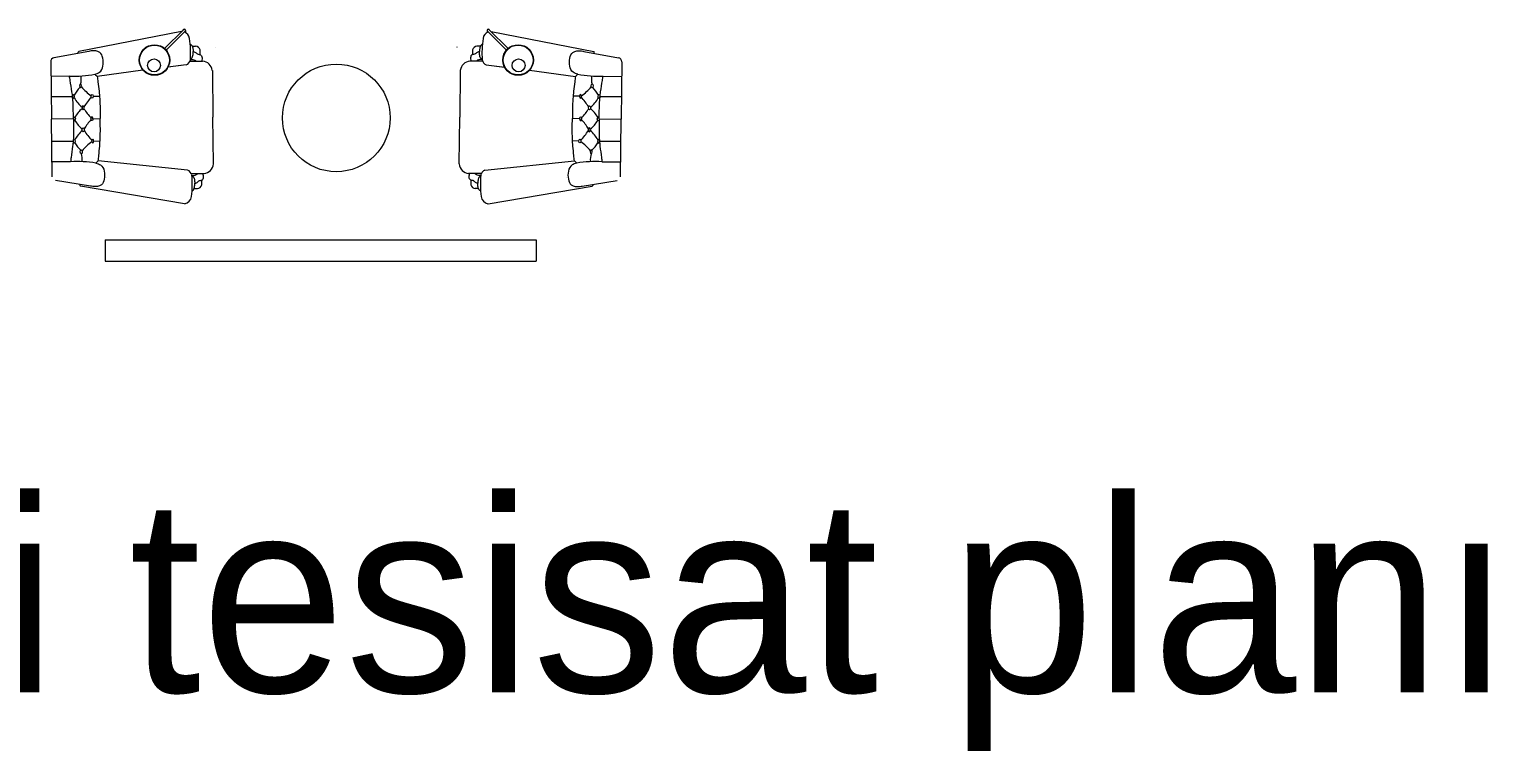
# Model space of a CAD drawing. Header units: centimetres. Extents: x -72470 to -43129, y -18750 to -16337.
# Drawn here: x -46089 to -45412, y -18750 to -18415 of the extents above; entities that cross this region are included whole.
import ezdxf

# ---------------------------------------------------------------- set-up
doc = ezdxf.new("R2010")
doc.units = ezdxf.units.CM
doc.header["$MEASUREMENT"] = 0
doc.linetypes.add('DUZ', pattern=[0])
doc.layers.get('0').update_dxf_attribs({"linetype": 'DUZ', "lineweight": 0})
doc.layers.add('TEFRIS', color=30, linetype='Continuous', lineweight=9)
doc.styles.add('TAKSİM', font='GOTHIC.TTF', dxfattribs={"height": 20})

msp = doc.modelspace()

# ---------------------------------------------------------------- linework, layer by layer
at = {"layer": 'TEFRIS', "color": 0, "linetype": 'Continuous'}
for p, q in [((-46017.97, -18416.4), (-46065.66, -18425.67)), ((-46025.86, -18424.29), (-46017.07, -18415.5)), ((-46025.11, -18425.04), (-46016.31, -18416.26)), ((-46016.08, -18415.86), (-46016.07, -18416.83)), ((-45876.14, -18415.86), (-45876.15, -18416.83)), ((-45867.12, -18425.04), (-45875.91, -18416.26)), ((-45866.36, -18424.29), (-45875.15, -18415.5)), ((-45874.26, -18416.4), (-45826.56, -18425.67)), ((-46012.93, -18423.22), (-46011.4, -18423.21)), ((-46012.93, -18423.22), (-46011.4, -18423.21)), ((-46002.13, -18423.64), (-46002.15, -18423.62)), ((-46002.15, -18423.62), (-46002.13, -18423.64)), ((-45890.09, -18423.64), (-45890.07, -18423.62)), ((-45890.07, -18423.62), (-45890.09, -18423.64)), ((-45879.3, -18423.22), (-45880.82, -18423.21)), ((-45879.3, -18423.22), (-45880.82, -18423.21)), ((-46078.68, -18430.38), (-46078.39, -18457.08)), ((-46061.03, -18425.57), (-46077.16, -18428.6)), ((-46065.87, -18426.28), (-46065.88, -18425.93)), ((-46014.05, -18430.2), (-46008.16, -18430.13)), ((-46014.05, -18430.2), (-46008.16, -18430.13)), ((-45878.17, -18430.2), (-45884.07, -18430.13)), ((-45878.17, -18430.2), (-45884.07, -18430.13)), ((-45831.2, -18425.57), (-45815.06, -18428.6)), ((-45826.35, -18426.28), (-45826.34, -18425.93)), ((-45813.54, -18430.38), (-45813.84, -18457.08)), ((-46069.98, -18437.09), (-46078.63, -18437.2)), ((-46035.86, -18434.26), (-46057.15, -18437.26)), ((-46015.74, -18431.88), (-46024.29, -18432.89)), ((-46015.74, -18431.88), (-46024.2, -18432.88)), ((-46003.66, -18434.44), (-46003.39, -18456.16)), ((-46003.66, -18434.44), (-46003.39, -18456.16)), ((-45888.57, -18434.44), (-45888.83, -18456.16)), ((-45888.57, -18434.44), (-45888.83, -18456.16)), ((-45876.49, -18431.88), (-45867.93, -18432.89)), ((-45876.49, -18431.88), (-45868.02, -18432.88)), ((-45856.36, -18434.26), (-45835.08, -18437.26)), ((-45822.24, -18437.09), (-45813.59, -18437.2)), ((-46078.51, -18446.69), (-46068.53, -18446.57)), ((-46068.54, -18446.57), (-46078.51, -18446.69)), ((-46058.95, -18446.45), (-46056.03, -18446.41)), ((-45833.27, -18446.45), (-45836.2, -18446.41)), ((-45813.71, -18446.69), (-45823.69, -18446.57)), ((-45823.68, -18446.57), (-45813.71, -18446.69)), ((-46068.17, -18456.95), (-46078.39, -18457.08)), ((-46068.17, -18456.95), (-46078.39, -18457.08)), ((-46068.17, -18456.95), (-46078.39, -18457.08)), ((-46068.17, -18456.95), (-46078.39, -18457.08)), ((-46068.17, -18456.95), (-46078.39, -18457.08)), ((-46068.17, -18456.95), (-46078.39, -18457.08)), ((-46068.17, -18456.95), (-46078.39, -18457.08)), ((-46068.17, -18456.95), (-46078.39, -18457.08)), ((-46068.17, -18456.95), (-46078.39, -18457.08)), ((-46068.17, -18456.95), (-46078.39, -18457.08)), ((-46068.17, -18456.95), (-46078.39, -18457.08)), ((-46068.17, -18456.95), (-46078.39, -18457.08)), ((-46068.17, -18456.95), (-46078.39, -18457.08)), ((-46068.17, -18456.95), (-46078.39, -18457.08)), ((-46068.17, -18456.95), (-46078.39, -18457.08)), ((-46068.17, -18456.95), (-46078.39, -18457.08)), ((-46078.02, -18483.77), (-46078.39, -18457.08)), ((-46059.06, -18456.84), (-46055.71, -18456.8)), ((-46059.06, -18456.84), (-46055.71, -18456.8)), ((-46059.06, -18456.84), (-46055.71, -18456.8)), ((-46059.06, -18456.84), (-46055.71, -18456.8)), ((-46003.12, -18477.87), (-46003.39, -18456.16)), ((-46003.12, -18477.87), (-46003.39, -18456.16)), ((-45889.1, -18477.87), (-45888.83, -18456.16)), ((-45889.1, -18477.87), (-45888.83, -18456.16)), ((-45833.16, -18456.84), (-45836.51, -18456.8)), ((-45833.16, -18456.84), (-45836.51, -18456.8)), ((-45833.16, -18456.84), (-45836.51, -18456.8)), ((-45833.16, -18456.84), (-45836.51, -18456.8)), ((-45824.05, -18456.95), (-45813.84, -18457.08)), ((-45824.05, -18456.95), (-45813.84, -18457.08)), ((-45824.05, -18456.95), (-45813.84, -18457.08)), ((-45824.05, -18456.95), (-45813.84, -18457.08)), ((-45824.05, -18456.95), (-45813.84, -18457.08)), ((-45824.05, -18456.95), (-45813.84, -18457.08)), ((-45824.05, -18456.95), (-45813.84, -18457.08)), ((-45824.05, -18456.95), (-45813.84, -18457.08)), ((-45824.05, -18456.95), (-45813.84, -18457.08)), ((-45824.05, -18456.95), (-45813.84, -18457.08)), ((-45824.05, -18456.95), (-45813.84, -18457.08)), ((-45824.05, -18456.95), (-45813.84, -18457.08)), ((-45824.05, -18456.95), (-45813.84, -18457.08)), ((-45824.05, -18456.95), (-45813.84, -18457.08)), ((-45824.05, -18456.95), (-45813.84, -18457.08)), ((-45824.05, -18456.95), (-45813.84, -18457.08)), ((-45814.2, -18483.77), (-45813.84, -18457.08)), ((-46078.26, -18467.46), (-46068.28, -18467.34)), ((-46068.29, -18467.34), (-46078.26, -18467.46)), ((-46066.24, -18471.09), (-46066.2, -18471.09)), ((-46066.2, -18471.09), (-46066.24, -18471.09)), ((-46058.7, -18467.22), (-46055.77, -18467.19)), ((-45833.53, -18467.22), (-45836.45, -18467.19)), ((-45825.99, -18471.09), (-45826.02, -18471.09)), ((-45826.02, -18471.09), (-45825.99, -18471.09)), ((-45813.97, -18467.46), (-45823.94, -18467.34)), ((-45823.94, -18467.34), (-45813.97, -18467.46)), ((-46069.49, -18476.85), (-46078.14, -18476.95)), ((-46015.14, -18480.73), (-46056.67, -18476.37)), ((-45877.09, -18480.73), (-45835.56, -18476.37)), ((-45822.73, -18476.85), (-45814.08, -18476.95)), ((-46053, -18484.13), (-46052.98, -18484.1)), ((-46052.98, -18484.1), (-46053, -18484.13)), ((-46013.41, -18482.36), (-46007.52, -18482.29)), ((-45878.82, -18482.36), (-45884.71, -18482.29)), ((-45839.22, -18484.13), (-45839.25, -18484.1)), ((-45839.25, -18484.1), (-45839.22, -18484.13)), ((-46060.26, -18488.15), (-46076.46, -18485.51)), ((-46065.12, -18487.56), (-46065.12, -18487.91)), ((-46016.58, -18496.32), (-46064.89, -18488.17)), ((-46012.11, -18489.31), (-46010.59, -18489.29)), ((-45880.11, -18489.31), (-45881.64, -18489.29)), ((-45875.64, -18496.32), (-45827.33, -18488.17)), ((-45831.97, -18488.15), (-45815.76, -18485.51)), ((-45827.1, -18487.56), (-45827.11, -18487.91)), ((-46053.34, -18513.07), (-46053.34, -18523.07)), ((-46053.34, -18513.07), (-45853.34, -18513.07)), ((-45853.34, -18513.07), (-45853.34, -18523.07)), ((-46053.34, -18523.07), (-45853.34, -18523.07))]:
    msp.add_line(p, q, dxfattribs=at)
for centre, radius in [((-46030.5, -18429.59), 7.11), ((-46030.5, -18429.59), 6.93), ((-45861.72, -18429.59), 7.11), ((-45861.72, -18429.59), 6.93), ((-46030.72, -18432.09), 3), ((-45861.5, -18432.09), 3), ((-45946.11, -18456.48), 25)]:
    msp.add_circle(centre, radius, dxfattribs=at)
for centre, radius, start, end in [((-46016.69, -18415.87), 0.61, 287.55582, 165.39401), ((-46016.69, -18415.88), 0.533, 314.96623, 134.96623), ((-46018.05, -18420.17), 3.88, 9.29113, 68.36442), ((-45874.18, -18420.17), 3.88, 111.63558, 170.70887), ((-45875.53, -18415.87), 0.61, 14.60599, 252.44418), ((-45875.53, -18415.88), 0.533, 45.03377, 225.03377), ((-46060.36, -18426.29), 46.62, 355.95888, 8.31939), ((-46060.36, -18426.29), 46.62, 355.95888, 8.31939), ((-46011.49, -18425.38), 2.17, 11.90328, 87.58154), ((-46011.49, -18425.38), 2.17, 11.90328, 87.58154), ((-45880.73, -18425.38), 2.17, 92.41846, 168.09672), ((-45880.73, -18425.38), 2.17, 92.41846, 168.09672), ((-45831.87, -18426.29), 46.62, 171.68061, 184.04112), ((-45831.87, -18426.29), 46.62, 171.68061, 184.04112), ((-46076.9, -18430.36), 1.78, 98.32645, 180.63043), ((-46065.61, -18425.93), 0.267, 100.13307, 180.70426), ((-46017, -18428.91), 3.22, 293.11105, 348.20679), ((-46017, -18428.91), 3.22, 293.11105, 348.20679), ((-46015.95, -18426.08), 6.68, 351.50225, 9.90627), ((-46015.95, -18426.08), 6.68, 351.50225, 9.90627), ((-46008.6, -18435.09), 4.98, 7.54224, 84.93859), ((-46008.6, -18435.09), 4.98, 7.54224, 84.93859), ((-45883.63, -18435.09), 4.98, 95.06141, 172.45776), ((-45883.63, -18435.09), 4.98, 95.06141, 172.45776), ((-45876.27, -18426.08), 6.68, 170.09373, 188.49775), ((-45876.27, -18426.08), 6.68, 170.09373, 188.49775), ((-45875.22, -18428.91), 3.22, 191.79321, 246.88895), ((-45875.22, -18428.91), 3.22, 191.79321, 246.88895), ((-45826.61, -18425.93), 0.267, 359.29574, 79.86693), ((-45815.32, -18430.36), 1.78, 359.36957, 81.67355), ((-46067.87, -18388.13), 49.01, 267.53885, 281.35896), ((-46074.26, -18438.25), 9.77, 345.27465, 7.15942), ((-46067.89, -18446.87), 14.41, 41.80804, 47.86289), ((-45824.33, -18446.87), 14.41, 132.13711, 138.19196), ((-45824.35, -18388.13), 49.01, 258.64104, 272.46115), ((-45817.96, -18438.25), 9.77, 172.84058, 194.72535), ((-46054.9, -18452.67), 14.52, 134.70451, 152.29572), ((-46048.1, -18428.59), 21.15, 219.44738, 236.18781), ((-45844.12, -18428.59), 21.15, 303.81219, 320.55262), ((-45837.32, -18452.67), 14.52, 27.70428, 45.29549), ((-46055.05, -18440.14), 14.52, 209.1128, 231.35421), ((-46030.28, -18472.33), 39.08, 139.18455, 147.58988), ((-45861.95, -18472.33), 39.08, 32.41012, 40.81545), ((-45837.17, -18440.14), 14.52, 308.64579, 330.8872), ((-46054.93, -18463.21), 14.37, 129.74283, 150.76477), ((-46054.93, -18450.34), 14.52, 210.44224, 231.35421), ((-46055.08, -18450.37), 14.37, 210.64374, 231.66569), ((-46043.76, -18440.29), 22.87, 211.47267, 224.90472), ((-46043.1, -18473.1), 23.12, 136.77549, 150.13554), ((-46043.35, -18473.01), 22.87, 136.5038, 149.93585), ((-45849.12, -18473.1), 23.12, 29.86446, 43.22451), ((-45848.87, -18473.01), 22.87, 30.06415, 43.4962), ((-45848.47, -18440.29), 22.87, 315.09528, 328.52733), ((-45837.29, -18450.34), 14.52, 308.64579, 329.55776), ((-45837.14, -18450.37), 14.37, 308.33431, 329.35626), ((-45837.3, -18463.21), 14.37, 29.23523, 50.25717), ((-46054.64, -18473.44), 14.52, 130.05431, 152.29572), ((-46030.67, -18440.64), 39.08, 213.81864, 222.22397), ((-45861.56, -18440.64), 39.08, 317.77603, 326.18136), ((-45837.58, -18473.44), 14.52, 27.70428, 49.94569), ((-46054.8, -18460.91), 14.52, 209.1128, 226.704), ((-46047.41, -18484.81), 21.15, 125.22071, 141.96114), ((-45844.81, -18484.81), 21.15, 38.03886, 54.77929), ((-45837.42, -18460.91), 14.52, 313.296, 330.8872), ((-46066.18, -18525.75), 49.01, 80.04956, 93.86967), ((-46073.8, -18475.8), 9.77, 354.2491, 16.13386), ((-46067.64, -18467.03), 14.41, 313.54563, 319.60047), ((-46008.08, -18477.34), 4.98, 276.46992, 353.86628), ((-45884.15, -18477.34), 4.98, 186.13372, 263.53008), ((-45824.58, -18467.03), 14.41, 220.39953, 226.45437), ((-45826.04, -18525.75), 49.01, 86.13033, 99.95044), ((-45818.43, -18475.8), 9.77, 163.86614, 185.7509), ((-46016.33, -18483.72), 3.22, 13.20172, 68.29747), ((-46059.6, -18487.42), 46.62, 353.08913, 5.44964), ((-45832.62, -18487.42), 46.62, 174.55036, 186.91087), ((-45875.9, -18483.72), 3.22, 111.70253, 166.79828), ((-46064.85, -18487.9), 0.267, 180.70426, 261.27545), ((-46010.73, -18487.12), 2.17, 273.82698, 349.50523), ((-46015.21, -18486.53), 6.68, 351.50225, 9.90627), ((-45877.02, -18486.53), 6.68, 170.09373, 188.49775), ((-45881.49, -18487.12), 2.17, 190.49477, 266.17302), ((-45827.37, -18487.9), 0.267, 278.72455, 359.29574), ((-46017.16, -18492.49), 3.88, 279.31896, 352.11739), ((-45875.07, -18492.49), 3.88, 187.88261, 260.68104)]:
    msp.add_arc(centre, radius, start, end, dxfattribs=at)
at = {"layer": 'TEFRIS', "color": 0, "linetype": 'Continuous', "extrusion": (0, 0, -1)}
for centre, major_axis in [((-46064.85, -18441.61), (-0.011, 0.891)), ((-46068.07, -18446.56), (-0.011, 0.891)), ((-46063.68, -18451.81), (-0.011, 0.891)), ((-45832.8, -18446.46), (0.011, 0.891)), ((-45828.67, -18461.98), (-0.011, -0.891)), ((-46059.17, -18467.23), (0.011, -0.891)), ((-45827.75, -18472.2), (-0.011, -0.891)), ((-45824.41, -18467.34), (-0.011, -0.891))]:
    msp.add_ellipse(centre, major_axis=major_axis, ratio=0.528462, dxfattribs=at)
at = {"layer": 'TEFRIS', "color": 0, "linetype": 'Continuous'}
for centre, major_axis in [((-45827.37, -18441.61), (0.011, 0.891)), ((-46059.42, -18446.46), (-0.011, 0.891)), ((-45828.54, -18451.81), (0.011, 0.891)), ((-45824.15, -18446.56), (0.011, 0.891)), ((-46063.56, -18461.98), (0.011, -0.891)), ((-46067.82, -18467.34), (0.011, -0.891)), ((-46064.48, -18472.2), (0.011, -0.891)), ((-45833.06, -18467.23), (-0.011, -0.891))]:
    msp.add_ellipse(centre, major_axis=major_axis, ratio=0.528462, dxfattribs=at)
at = {"layer": 'TEFRIS', "color": 0, "linetype": 'Continuous', "extrusion": (0, 0, -1)}
for centre, major_axis in [((-46067.7, -18456.95), (-0.011, 0.891)), ((-46067.7, -18456.95), (-0.011, 0.891)), ((-46059.53, -18456.85), (0.011, -0.891)), ((-46059.53, -18456.85), (0.011, -0.891)), ((-45832.69, -18456.85), (0.011, 0.891)), ((-45832.69, -18456.85), (0.011, 0.891)), ((-45824.52, -18456.95), (-0.011, -0.891)), ((-45824.52, -18456.95), (-0.011, -0.891))]:
    msp.add_ellipse(centre, major_axis=major_axis, ratio=0.528462, start_param=4.712389, end_param=7.853982, dxfattribs=at)
at = {"layer": 'TEFRIS', "color": 0, "linetype": 'Continuous'}
for centre, major_axis in [((-46067.7, -18456.95), (0.011, -0.891)), ((-46067.7, -18456.95), (0.011, -0.891)), ((-46059.53, -18456.85), (-0.011, 0.891)), ((-46059.53, -18456.85), (-0.011, 0.891)), ((-45832.69, -18456.85), (-0.011, -0.891)), ((-45832.69, -18456.85), (-0.011, -0.891)), ((-45824.52, -18456.95), (0.011, 0.891)), ((-45824.52, -18456.95), (0.011, 0.891))]:
    msp.add_ellipse(centre, major_axis=major_axis, ratio=0.528462, start_param=4.712389, end_param=7.853982, dxfattribs=at)
for points, knots in [([(-46013.9, -18422.29), (-46013.81, -18422.32), (-46013.44, -18422.46), (-46012.96, -18423.01), (-46012.63, -18424.18), (-46012.59, -18425.09), (-46012.57, -18425.71)], [0.35656, 0.35656, 0.35656, 0.35656, 0.689135, 1.682823, 2.666935, 4.752611, 4.752611, 4.752611, 4.752611]), ([(-46013.9, -18422.29), (-46013.81, -18422.32), (-46013.44, -18422.46), (-46012.96, -18423.01), (-46012.63, -18424.18), (-46012.59, -18425.09), (-46012.57, -18425.71)], [0.35656, 0.35656, 0.35656, 0.35656, 0.689135, 1.682823, 2.666935, 4.752611, 4.752611, 4.752611, 4.752611]), ([(-45878.32, -18422.29), (-45878.41, -18422.32), (-45878.78, -18422.46), (-45879.27, -18423.01), (-45879.59, -18424.18), (-45879.63, -18425.09), (-45879.66, -18425.71)], [0.35656, 0.35656, 0.35656, 0.35656, 0.689135, 1.682823, 2.666935, 4.752611, 4.752611, 4.752611, 4.752611]), ([(-45878.32, -18422.29), (-45878.41, -18422.32), (-45878.78, -18422.46), (-45879.27, -18423.01), (-45879.59, -18424.18), (-45879.63, -18425.09), (-45879.66, -18425.71)], [0.35656, 0.35656, 0.35656, 0.35656, 0.689135, 1.682823, 2.666935, 4.752611, 4.752611, 4.752611, 4.752611]), ([(-46013.82, -18429.29), (-46013.07, -18429.28), (-46012.12, -18429.37), (-46011.3, -18429.94), (-46011.1, -18430.14), (-46011.07, -18430.17)], [1.067319, 1.067319, 1.067319, 1.067319, 3.490275, 4.275356, 4.417413, 4.417413, 4.417413, 4.417413]), ([(-46013.82, -18429.29), (-46013.07, -18429.28), (-46012.12, -18429.37), (-46011.3, -18429.94), (-46011.1, -18430.14), (-46011.07, -18430.17)], [1.067319, 1.067319, 1.067319, 1.067319, 3.490275, 4.275356, 4.417413, 4.417413, 4.417413, 4.417413]), ([(-46013.81, -18429.16), (-46013.72, -18429.13), (-46013.36, -18428.98), (-46012.89, -18428.42), (-46012.59, -18427.24), (-46012.58, -18426.33), (-46012.57, -18425.71)], [0.372389, 0.372389, 0.372389, 0.372389, 0.689135, 1.682823, 2.666935, 4.752611, 4.752611, 4.752611, 4.752611]), ([(-46013.81, -18429.16), (-46013.72, -18429.13), (-46013.36, -18428.98), (-46012.89, -18428.42), (-46012.59, -18427.24), (-46012.58, -18426.33), (-46012.57, -18425.71)], [0.372389, 0.372389, 0.372389, 0.372389, 0.689135, 1.682823, 2.666935, 4.752611, 4.752611, 4.752611, 4.752611]), ([(-46012.57, -18425.71), (-46012.28, -18425.73), (-46011.76, -18425.79), (-46011.14, -18426.27), (-46010.72, -18426.76), (-46010.11, -18426.96), (-46009.68, -18427.01), (-46009.39, -18427.06), (-46009.34, -18427.07)], [0.305843, 0.305843, 0.305843, 0.305843, 1.255346, 2.040427, 2.89202, 3.384438, 4.174918, 4.355007, 4.355007, 4.355007, 4.355007]), ([(-46012.57, -18425.71), (-46012.28, -18425.73), (-46011.76, -18425.79), (-46011.14, -18426.27), (-46010.72, -18426.76), (-46010.11, -18426.96), (-46009.68, -18427.01), (-46009.39, -18427.06), (-46009.34, -18427.07)], [0.305843, 0.305843, 0.305843, 0.305843, 1.255346, 2.040427, 2.89202, 3.384438, 4.174918, 4.355007, 4.355007, 4.355007, 4.355007]), ([(-46009.34, -18427.07), (-46009.22, -18427.11), (-46008.91, -18427.23), (-46008.54, -18427.79), (-46008.39, -18428.62), (-46008.49, -18429.45), (-46008.62, -18429.96), (-46008.7, -18430.14)], [0, 0, 0, 0, 0.427423, 1.095062, 2.135609, 3.247139, 3.888617, 3.888617, 3.888617, 3.888617]), ([(-46009.34, -18427.07), (-46009.22, -18427.11), (-46008.91, -18427.23), (-46008.54, -18427.79), (-46008.39, -18428.62), (-46008.49, -18429.45), (-46008.62, -18429.96), (-46008.7, -18430.14)], [0, 0, 0, 0, 0.427423, 1.095062, 2.135609, 3.247139, 3.888617, 3.888617, 3.888617, 3.888617]), ([(-45882.88, -18427.07), (-45883, -18427.11), (-45883.31, -18427.23), (-45883.69, -18427.79), (-45883.83, -18428.62), (-45883.73, -18429.45), (-45883.6, -18429.96), (-45883.52, -18430.14)], [0, 0, 0, 0, 0.427423, 1.095062, 2.135609, 3.247139, 3.888617, 3.888617, 3.888617, 3.888617]), ([(-45882.88, -18427.07), (-45883, -18427.11), (-45883.31, -18427.23), (-45883.69, -18427.79), (-45883.83, -18428.62), (-45883.73, -18429.45), (-45883.6, -18429.96), (-45883.52, -18430.14)], [0, 0, 0, 0, 0.427423, 1.095062, 2.135609, 3.247139, 3.888617, 3.888617, 3.888617, 3.888617]), ([(-45879.66, -18425.71), (-45879.95, -18425.73), (-45880.46, -18425.79), (-45881.08, -18426.27), (-45881.5, -18426.76), (-45882.12, -18426.96), (-45882.55, -18427.01), (-45882.83, -18427.06), (-45882.88, -18427.07)], [0.305843, 0.305843, 0.305843, 0.305843, 1.255346, 2.040427, 2.89202, 3.384438, 4.174918, 4.355007, 4.355007, 4.355007, 4.355007]), ([(-45879.66, -18425.71), (-45879.95, -18425.73), (-45880.46, -18425.79), (-45881.08, -18426.27), (-45881.5, -18426.76), (-45882.12, -18426.96), (-45882.55, -18427.01), (-45882.83, -18427.06), (-45882.88, -18427.07)], [0.305843, 0.305843, 0.305843, 0.305843, 1.255346, 2.040427, 2.89202, 3.384438, 4.174918, 4.355007, 4.355007, 4.355007, 4.355007]), ([(-45878.41, -18429.29), (-45879.15, -18429.28), (-45880.1, -18429.37), (-45880.93, -18429.94), (-45881.13, -18430.14), (-45881.16, -18430.17)], [1.067319, 1.067319, 1.067319, 1.067319, 3.490275, 4.275356, 4.417413, 4.417413, 4.417413, 4.417413]), ([(-45878.41, -18429.29), (-45879.15, -18429.28), (-45880.1, -18429.37), (-45880.93, -18429.94), (-45881.13, -18430.14), (-45881.16, -18430.17)], [1.067319, 1.067319, 1.067319, 1.067319, 3.490275, 4.275356, 4.417413, 4.417413, 4.417413, 4.417413]), ([(-45878.42, -18429.16), (-45878.51, -18429.13), (-45878.86, -18428.98), (-45879.33, -18428.42), (-45879.63, -18427.24), (-45879.65, -18426.33), (-45879.66, -18425.71)], [0.372389, 0.372389, 0.372389, 0.372389, 0.689135, 1.682823, 2.666935, 4.752611, 4.752611, 4.752611, 4.752611]), ([(-45878.42, -18429.16), (-45878.51, -18429.13), (-45878.86, -18428.98), (-45879.33, -18428.42), (-45879.63, -18427.24), (-45879.65, -18426.33), (-45879.66, -18425.71)], [0.372389, 0.372389, 0.372389, 0.372389, 0.689135, 1.682823, 2.666935, 4.752611, 4.752611, 4.752611, 4.752611]), ([(-46068.17, -18456.95), (-46068.18, -18453.59), (-46068.18, -18449.37), (-46068.91, -18443.43), (-46069.49, -18440.18), (-46069.86, -18437.76), (-46069.98, -18437.09)], [0, 0, 0, 0, 11.31753, 14.215288, 20.189944, 22.471644, 22.471644, 22.471644, 22.471644]), ([(-46057.15, -18437.26), (-46056.96, -18438.09), (-46056.71, -18440.37), (-46056.25, -18443.8), (-46055.75, -18449.47), (-46055.73, -18453.72), (-46055.71, -18456.8)], [7.842946, 7.842946, 7.842946, 7.842946, 10.726144, 15.564237, 19.542398, 29.913928, 29.913928, 29.913928, 29.913928]), ([(-45835.08, -18437.26), (-45835.26, -18438.09), (-45835.52, -18440.37), (-45835.97, -18443.8), (-45836.47, -18449.47), (-45836.5, -18453.72), (-45836.51, -18456.8)], [7.842946, 7.842946, 7.842946, 7.842946, 10.726144, 15.564237, 19.542398, 29.913928, 29.913928, 29.913928, 29.913928]), ([(-45824.05, -18456.95), (-45824.05, -18453.59), (-45824.05, -18449.37), (-45823.31, -18443.43), (-45822.73, -18440.18), (-45822.37, -18437.76), (-45822.24, -18437.09)], [0, 0, 0, 0, 11.31753, 14.215288, 20.189944, 22.471644, 22.471644, 22.471644, 22.471644]), ([(-46068.17, -18456.95), (-46068.09, -18460.32), (-46067.99, -18464.55), (-46068.58, -18470.52), (-46069.07, -18473.78), (-46069.38, -18476.19), (-46069.48, -18476.85)], [0, 0, 0, 0, 11.358421, 14.256179, 20.230836, 22.470635, 22.470635, 22.470635, 22.470635]), ([(-46056.66, -18476.37), (-46056.5, -18475.54), (-46056.3, -18473.28), (-46055.93, -18469.84), (-46055.57, -18464.15), (-46055.65, -18459.89), (-46055.71, -18456.8)], [7.883801, 7.883801, 7.883801, 7.883801, 10.726144, 15.564237, 19.542398, 29.954825, 29.954825, 29.954825, 29.954825]), ([(-45835.56, -18476.37), (-45835.72, -18475.54), (-45835.92, -18473.28), (-45836.29, -18469.84), (-45836.66, -18464.15), (-45836.57, -18459.89), (-45836.51, -18456.8)], [7.883801, 7.883801, 7.883801, 7.883801, 10.726144, 15.564237, 19.542398, 29.954825, 29.954825, 29.954825, 29.954825]), ([(-45824.05, -18456.95), (-45824.13, -18460.32), (-45824.23, -18464.55), (-45823.65, -18470.52), (-45823.15, -18473.78), (-45822.84, -18476.19), (-45822.74, -18476.85)], [0, 0, 0, 0, 11.358421, 14.256179, 20.230836, 22.470635, 22.470635, 22.470635, 22.470635]), ([(-46013.15, -18483.27), (-46012.41, -18483.26), (-46011.46, -18483.15), (-46010.65, -18482.55), (-46010.45, -18482.36), (-46010.42, -18482.32)], [1.067319, 1.067319, 1.067319, 1.067319, 3.490275, 4.275356, 4.417413, 4.417413, 4.417413, 4.417413]), ([(-46013.14, -18483.4), (-46013.05, -18483.43), (-46012.69, -18483.57), (-46012.2, -18484.12), (-46011.88, -18485.29), (-46011.84, -18486.2), (-46011.82, -18486.82)], [0.372389, 0.372389, 0.372389, 0.372389, 0.689135, 1.682823, 2.666935, 4.752611, 4.752611, 4.752611, 4.752611]), ([(-46008.62, -18485.38), (-46008.5, -18485.33), (-46008.2, -18485.21), (-46007.84, -18484.64), (-46007.72, -18483.8), (-46007.83, -18482.98), (-46007.98, -18482.47), (-46008.06, -18482.3)], [0, 0, 0, 0, 0.427423, 1.095062, 2.135609, 3.247139, 3.888617, 3.888617, 3.888617, 3.888617]), ([(-45883.6, -18485.38), (-45883.72, -18485.33), (-45884.03, -18485.21), (-45884.38, -18484.64), (-45884.51, -18483.8), (-45884.39, -18482.98), (-45884.24, -18482.47), (-45884.17, -18482.3)], [0, 0, 0, 0, 0.427423, 1.095062, 2.135609, 3.247139, 3.888617, 3.888617, 3.888617, 3.888617]), ([(-45879.07, -18483.27), (-45879.81, -18483.26), (-45880.76, -18483.15), (-45881.57, -18482.55), (-45881.77, -18482.36), (-45881.8, -18482.32)], [1.067319, 1.067319, 1.067319, 1.067319, 3.490275, 4.275356, 4.417413, 4.417413, 4.417413, 4.417413]), ([(-45879.08, -18483.4), (-45879.17, -18483.43), (-45879.53, -18483.57), (-45880.02, -18484.12), (-45880.34, -18485.29), (-45880.38, -18486.2), (-45880.41, -18486.82)], [0.372389, 0.372389, 0.372389, 0.372389, 0.689135, 1.682823, 2.666935, 4.752611, 4.752611, 4.752611, 4.752611]), ([(-46013.07, -18490.27), (-46012.97, -18490.24), (-46012.61, -18490.09), (-46012.14, -18489.53), (-46011.84, -18488.35), (-46011.83, -18487.44), (-46011.82, -18486.82)], [0.35656, 0.35656, 0.35656, 0.35656, 0.689135, 1.682823, 2.666935, 4.752611, 4.752611, 4.752611, 4.752611]), ([(-46011.82, -18486.82), (-46011.53, -18486.8), (-46011.02, -18486.72), (-46010.4, -18486.22), (-46010, -18485.72), (-46009.39, -18485.5), (-46008.96, -18485.45), (-46008.68, -18485.39), (-46008.62, -18485.38)], [0.305843, 0.305843, 0.305843, 0.305843, 1.255346, 2.040427, 2.89202, 3.384438, 4.174918, 4.355007, 4.355007, 4.355007, 4.355007]), ([(-45880.41, -18486.82), (-45880.7, -18486.8), (-45881.21, -18486.72), (-45881.82, -18486.22), (-45882.23, -18485.72), (-45882.84, -18485.5), (-45883.27, -18485.45), (-45883.55, -18485.39), (-45883.6, -18485.38)], [0.305843, 0.305843, 0.305843, 0.305843, 1.255346, 2.040427, 2.89202, 3.384438, 4.174918, 4.355007, 4.355007, 4.355007, 4.355007]), ([(-45879.16, -18490.27), (-45879.25, -18490.24), (-45879.61, -18490.09), (-45880.09, -18489.53), (-45880.38, -18488.35), (-45880.4, -18487.44), (-45880.41, -18486.82)], [0.35656, 0.35656, 0.35656, 0.35656, 0.689135, 1.682823, 2.666935, 4.752611, 4.752611, 4.752611, 4.752611])]:
    msp.add_open_spline(points, degree=3, knots=knots, dxfattribs=at)
for points in [[(-46058.22, -18436.18), (-46056.05, -18435.26), (-46054.53, -18428.66), (-46055.9, -18426.03), (-46059.95, -18425.38), (-46061.03, -18425.57)], [(-45834, -18436.18), (-45836.17, -18435.26), (-45837.69, -18428.66), (-45836.33, -18426.03), (-45832.27, -18425.38), (-45831.2, -18425.57)], [(-46057.71, -18477.47), (-46055.53, -18478.34), (-46053.84, -18484.9), (-46055.14, -18487.57), (-46059.18, -18488.32), (-46060.26, -18488.15)], [(-45834.51, -18477.47), (-45836.7, -18478.34), (-45838.38, -18484.9), (-45837.08, -18487.57), (-45833.05, -18488.32), (-45831.97, -18488.15)]]:
    msp.add_spline(points, degree=3, dxfattribs=at)

# ---------------------------------------------------------------- texts
at = {"style": 'TAKSİM'}
msp.add_text('mutfak sıhhi tesisat planı', height=90, dxfattribs=at).set_placement((-46724.63, -18723.25))

doc.saveas('drawing.dxf')
